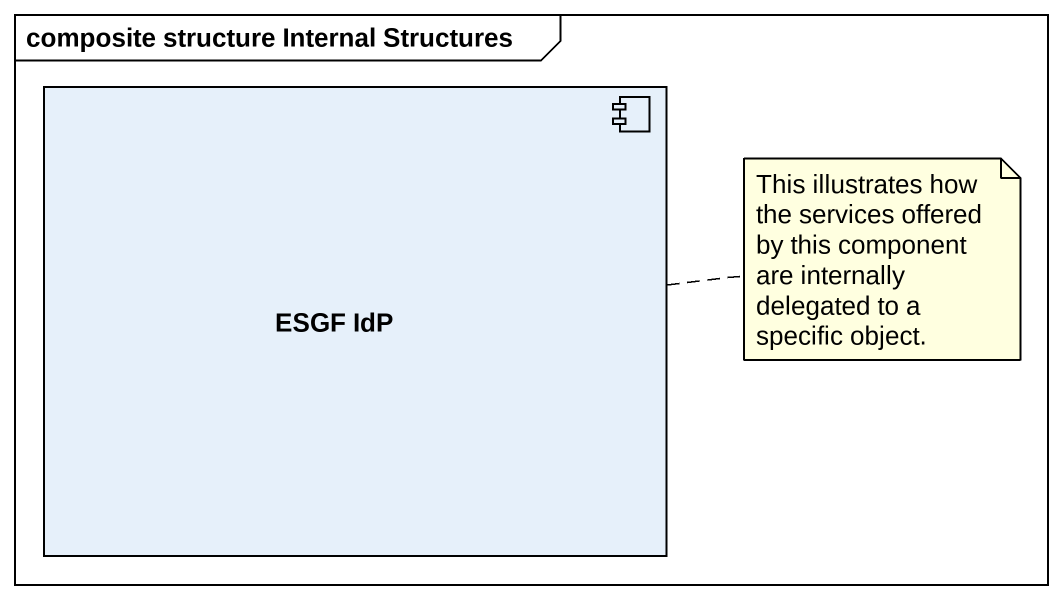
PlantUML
@startuml
mainframe composite structure Internal Structures
component "ESGF IdP" as ESGF_IdP
note right of ESGF_IdP : This illustrates how the services offered by this component are internally delegated to a specific object.
@enduml
